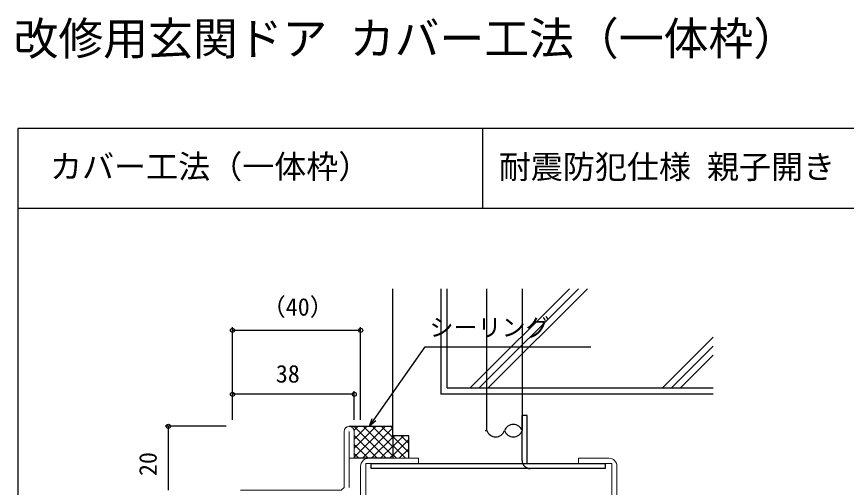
# Model space of a CAD drawing. Units: millimetres, scale not verified. Extents: x -437 to 438, y -281 to 279.
# Drawn here: x -437.2 to -178.2, y 131.7 to 278.8 of the extents above; entities that cross this region are included whole.
import ezdxf
from ezdxf.enums import TextEntityAlignment as Align

# ---------------------------------------------------------------- set-up
doc = ezdxf.new("R2010")
doc.units = ezdxf.units.MM
doc.header["$LTSCALE"] = 2
for name, color, linetype in [('0-1_USER1', 3, 'Continuous'), ('0-7_YKK_D', 6, 'Continuous'), ('0-8_YKK_ZWAK', 7, 'Continuous'), ('0-9_YSS_K', 3, 'Continuous')]:
    doc.layers.add(name, color=color, linetype=linetype)
doc.layers.add('0-2_YKK_11', color=211, linetype='Continuous', lineweight=18)
doc.layers.add('0-3_YKK_11E', color=4, linetype='Continuous', lineweight=18)
doc.styles.add('ＭＳ ゴシック', font='')
doc.styles.get('ＭＳ ゴシック').set_extended_font_data('MS Gothic')

msp = doc.modelspace()

# ---------------------------------------------------------------- linework, layer by layer
at = {"layer": '0-2_YKK_11'}
for p, q in [((-335, 149.225), (-335, 131.725)), ((-333.4, 149.225), (-333.4, 131.725))]:
    msp.add_line(p, q, dxfattribs=at)
for points in [[(-333.4, 140.825), (-331.8, 140.825), (-331.8, 149.225)], [(-335, 131.725), (-335.9, 130.825), (-367.3, 130.825)]]:
    msp.add_lwpolyline(points, dxfattribs=at)
for start, end in [(90.00001, 179.99999), (0.00001, 89.99999)]:
    msp.add_arc((-333.4, 149.225), 1.6, start, end, dxfattribs=at)
at = {"layer": '0-3_YKK_11E'}
for p, q in [((-329.8, 118.326), (-329.8, 138.325)), ((-249.8, 138.325), (-249.8, 103.325))]:
    msp.add_line(p, q, dxfattribs=at)
for points in [[(-327.3, 140.825), (-311.8, 140.825), (-311.8, 139.225), (-328.2, 139.225), (-328.2, 117.426), (-288.7, 117.426)], [(-286.2, 114.926), (-286.2, 102.426), (-251.4, 102.426), (-251.4, 139.225), (-261.8, 139.225), (-261.8, 140.825), (-252.3, 140.825)]]:
    msp.add_lwpolyline(points, dxfattribs=at)
for centre, start, end in [((-327.3, 138.325), 90.00001, 179.99999), ((-252.3, 138.325), 0.00001, 89.99999)]:
    msp.add_arc(centre, 2.5, start, end, dxfattribs=at)
at = {"layer": '0-7_YKK_D'}
for p, q in [((-369.8, 152.825), (-369.8, 181.825)), ((-329.8, 152.825), (-329.8, 181.825)), ((-369.8, 180.825), (-329.8, 180.825)), ((-369.8, 152.825), (-369.8, 161.825)), ((-331.8, 160.825), (-369.8, 160.825)), ((-331.8, 152.825), (-331.8, 161.825)), ((-371.8, 150.825), (-390.8, 150.825)), ((-389.8, 130.825), (-389.8, 150.825))]:
    msp.add_line(p, q, dxfattribs=at)
for points in [[(-327.088, 150.82), (-325.625, 152.909), (-309.674, 175.689), (-257.972, 175.689)], [(-325.065, 152.517), (-327.088, 150.82), (-326.185, 153.301)]]:
    msp.add_lwpolyline(points, dxfattribs=at)
for centre in [(-369.8, 180.825), (-329.8, 180.825), (-369.8, 160.825), (-331.8, 160.825), (-389.8, 150.825)]:
    msp.add_circle(centre, 0.637, dxfattribs=at)
at = {"layer": '0-8_YKK_ZWAK'}
for p, q in [((-436.8, 243.8), (-436.8, -281.2)), ((438.2, 243.8), (-436.8, 243.8)), ((-291.8, 243.8), (-291.8, 218.8)), ((438.2, 218.8), (-436.8, 218.8))]:
    msp.add_line(p, q, dxfattribs=at)
at = {"layer": '0-9_YSS_K'}
for p, q in [((-319.8, 147.825), (-319.8, 193.8)), ((-304.8, 193.8), (-304.8, 160.825)), ((-302.8, 162.825), (-302.8, 193.8)), ((-295.628, 162.825), (-264.654, 193.8)), ((-292.8, 162.825), (-261.825, 193.8)), ((-290.4, 149.467), (-290.4, 193.8)), ((-289.972, 162.825), (-258.997, 193.8)), ((-279.4, 193.8), (-279.4, 149.467)), ((-235.628, 162.825), (-219.8, 178.654)), ((-232.8, 162.825), (-219.8, 175.825)), ((-229.972, 162.825), (-219.8, 172.997)), ((-219.8, 160.825), (-304.8, 160.825)), ((-302.8, 162.825), (-219.8, 162.825)), ((-279.4, 140.125), (-279.4, 154.225)), ((-277.8, 154.225), (-279.4, 154.225)), ((-277.8, 139.225), (-277.8, 154.225)), ((-333.4, 150.825), (-319.8, 150.826)), ((-331.8, 149.61), (-330.585, 150.825)), ((-331.8, 146.782), (-327.756, 150.825)), ((-331.8, 143.953), (-324.928, 150.825)), ((-331.8, 141.125), (-322.099, 150.825)), ((-321.841, 140.825), (-331.8, 150.784)), ((-329.271, 140.825), (-319.8, 150.296)), ((-319.8, 141.613), (-329.013, 150.825)), ((-319.8, 144.441), (-326.184, 150.825)), ((-319.8, 147.27), (-323.356, 150.825)), ((-319.8, 150.098), (-320.527, 150.825)), ((-324.669, 140.825), (-331.8, 147.956)), ((-319.8, 147.311), (-319.285, 147.826)), ((-319.8, 144.482), (-316.457, 147.825)), ((-314.8, 147.825), (-319.8, 147.825)), ((-319.8, 147.825), (-319.8, 140.825)), ((-319.8, 147.624), (-314.8, 142.624)), ((-317.173, 147.825), (-314.8, 145.453)), ((-314.8, 140.825), (-314.8, 147.825)), ((-290.9, 149.467), (-290.4, 149.467)), ((-327.498, 140.825), (-331.8, 145.128)), ((-326.442, 140.825), (-319.8, 147.468)), ((-319.8, 141.654), (-314.8, 146.654)), ((-323.614, 140.825), (-319.8, 144.639)), ((-319.8, 144.796), (-315.829, 140.825)), ((-317.8, 140.825), (-314.8, 143.825)), ((-330.326, 140.825), (-331.8, 142.299)), ((-319.8, 140.825), (-331.8, 140.825)), ((-320.786, 140.825), (-319.8, 141.811)), ((-319.8, 141.968), (-318.658, 140.825)), ((-326.519, 139.225), (-253.519, 139.225)), ((-326.519, 137.625), (-326.519, 139.225)), ((-253.519, 137.625), (-326.519, 137.625)), ((-253.519, 139.225), (-253.519, 137.625))]:
    msp.add_line(p, q, dxfattribs=at)
for centre, radius, start, end in [((-282.15, 148.467), 2.926, 19.98311, 160.01689), ((-287.65, 150.467), 2.926, 199.98311, 340.01689), ((-282.15, 150.467), 2.926, 199.98311, 340.01689), ((-276.9, 140.125), 2.5, 180, 270)]:
    msp.add_arc(centre, radius, start, end, dxfattribs=at)

# ---------------------------------------------------------------- texts
at = {"layer": '0-1_USER1', "style": 'ＭＳ ゴシック'}
for s, height, p in [('改修用玄関ドア カバー工法（一体枠）', 10.26, (-438.149, 263.738)), ('カバー工法（一体枠）', 7.331, (-426.766, 226.073)), ('耐震防犯仕様 親子開き', 7.331, (-286.716, 225.999))]:
    msp.add_text(s, height=height, dxfattribs=at).set_placement(p, align=Align.BOTTOM_LEFT)
at = {"layer": '0-7_YKK_D', "style": 'ＭＳ ゴシック'}
for s, p in [('（40）', (-360.688, 183.72)), ('シーリング', (-308.337, 177.297)), ('38', (-356.276, 162.825))]:
    msp.add_text(s, height=5.499, dxfattribs=at).set_placement(p, align=Align.BOTTOM_LEFT)
msp.add_text('20', height=5.499, rotation=90, dxfattribs=at).set_placement((-391.8, 135.286), align=Align.BOTTOM_LEFT)

doc.saveas('drawing.dxf')
